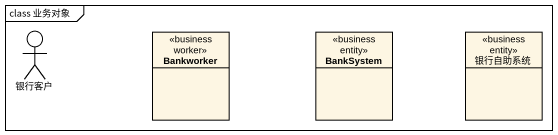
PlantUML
@startuml
mainframe class 业务对象
allowmixing
hide circle
hide empty members
actor 银行客户
class Bankworker <<business worker>>
class BankSystem <<business entity>>
class 银行自助系统 <<business entity>>
@enduml
